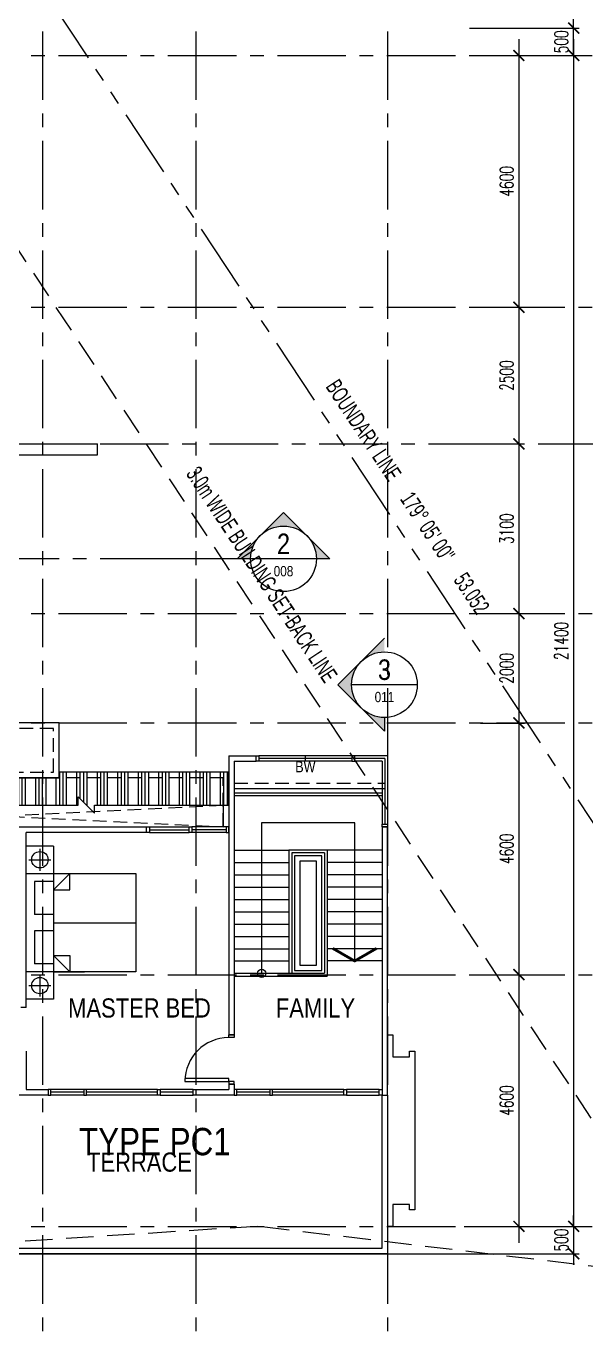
# Model space of a CAD drawing. Extents: x -202 to 81900, y 0 to 57000.
# Drawn here: x 57200 to 67422, y 20761 to 44696 of the extents above; entities that cross this region are included whole.
import ezdxf
from ezdxf.enums import TextEntityAlignment as Align

# ---------------------------------------------------------------- set-up
doc = ezdxf.new("R2010")
doc.units = 0
doc.header["$LTSCALE"] = 1000
doc.header["$MEASUREMENT"] = 0
for name, pattern in [('CENTER', [2, 1.25, -0.25, 0.25, -0.25]), ('DASHED', [0.75, 0.5, -0.25]), ('HIDDEN', [0.375, 0.25, -0.125]), ('PHANTOM', [2.5, 1.25, -0.25, 0.25, -0.25, 0.25, -0.25])]:
    doc.linetypes.add(name, pattern=pattern)
doc.layers.get('0').update_dxf_attribs({"linetype": 'CONTINUOUS'})
doc.layers.get('DEFPOINTS').update_dxf_attribs({"color": 8, "linetype": 'CONTINUOUS'})
for name, color, linetype in [('A-_ANOT----_D-', 7, 'CONTINUOUS'), ('A-_ANOT----_T-', 7, 'CONTINUOUS'), ('A-_ANOTGRID_E-', 8, 'CENTER'), ('A-_ANOTSYBL_E-', 7, 'CONTINUOUS'), ('A-_DOOR----_E-', 7, 'CONTINUOUS'), ('A-_FURT----_E-', 4, 'CONTINUOUS'), ('A-_ROOF----_E-', 5, 'CONTINUOUS'), ('A-_ROOF----_H-', 8, 'CONTINUOUS'), ('A-_SANIFIXR_E-', 7, 'CONTINUOUS'), ('A-_SITEBNRY_E-', 1, 'PHANTOM'), ('A-_SITESTBK_E-', 1, 'DASHED'), ('A-_SPAC----_E-', 7, 'CONTINUOUS'), ('A-_STRC----_E-', 7, 'CONTINUOUS'), ('A-_WALL----_E-', 1, 'CONTINUOUS'), ('A-_WALLPARP_E-', 7, 'CONTINUOUS'), ('A-_WIND----_E-', 7, 'CONTINUOUS')]:
    doc.layers.add(name, color=color, linetype=linetype)
doc.styles.add('ARIAL-NARROW', font='ARIALN.TTF')
doc.styles.add('ROMANS', font='romans.shx', dxfattribs={"width": 0.65, "height": 250})
doc.dimstyles.new('DIM100', dxfattribs={"dimscale": 100, "dimtxt": 2, "dimasz": 2, "dimexe": 1, "dimexo": 3, "dimgap": 1, "dimtad": 1, "dimdec": 1, "dimzin": 15, "dimtxsty": 'ROMANS', "dimcen": 1, "dimdle": 3, "dimclrd": 8, "dimclre": 8, "dimclrt": 7, "dimazin": 3, "dimtfac": 1, "dimtdec": 1, "dimtix": 1, "dimtmove": 0, "dimatfit": 3, "dimtolj": 1, "dimtzin": 15})

# ---------------------------------------------------------------- blocks, each defined once
blk = doc.blocks.new('SYMBOL_ELEVLEFT')
at = {"layer": 'A-_ANOTSYBL_E-'}
h = blk.add_hatch(color=256, dxfattribs=at)
h.paths.add_polyline_path([(0, 8.49), (0, 6, 0.198912), (-4.24, 4.24)])
h.paths.add_polyline_path([(-4.24, -4.24, 0.198912), (0, -6), (0, -8.49)])
blk.add_hatch(color=256, dxfattribs=at).paths.add_polyline_path([(-4.24, -4.24, -0.198912), (-6, 0, -0.198912), (-4.24, 4.24), (-8.49, 0)])
for p, q in [((0, 8.49), (-8.49, 0)), ((-8.49, 0), (0, -8.49)), ((6, 0), (-6, 0)), ((0, -6), (0, -8.49))]:
    blk.add_line(p, q, dxfattribs=at)
blk.add_circle((0, 0), 6, dxfattribs=at)
blk = doc.blocks.new('_ARCHTICK')
at = {"color": 0, "linetype": 'BYBLOCK', "const_width": 0.15}
blk.add_lwpolyline([(-0.5, -0.5), (0.5, 0.5)], dxfattribs=at)
blk = doc.blocks.new('*D1')
at = {"layer": 'A-_ANOT----_D-', "color": 8}
for p, q in [((65200, 22761), (67300, 22761)), ((67200, 22761), (67200, 22961)), ((67200, 22761), (67200, 22261)), ((61500, 22261), (67300, 22261)), ((67200, 22261), (67200, 22061))]:
    blk.add_line(p, q, dxfattribs=at)
at = {"layer": 'DEFPOINTS', "color": 0}
for p in [(64900, 22761), (61200, 22261), (67200, 22261)]:
    blk.add_point(p, dxfattribs=at)
at = {"layer": 'A-_ANOT----_D-', "color": 8, "xscale": 200, "yscale": 200, "zscale": 200}
for p, rotation in [((67200, 22761), 270), ((67200, 22261), 90)]:
    blk.add_blockref('_ARCHTICK', p, dxfattribs=dict(at, rotation=rotation))
at = {"layer": 'A-_ANOT----_D-', "color": 7, "insert": (66975, 22511), "char_height": 250, "attachment_point": 5, "rotation": 90, "style": 'ROMANS'}
blk.add_mtext('\\A1;500', dxfattribs=at)
blk = doc.blocks.new('*D15')
at = {"layer": 'A-_ANOT----_D-', "color": 8}
for p, q in [((66200, 44461), (66200, 39261)), ((65300, 44161), (66300, 44161)), ((65500, 39561), (66300, 39561))]:
    blk.add_line(p, q, dxfattribs=at)
at = {"layer": 'DEFPOINTS', "color": 0}
for p in [(65000, 44161), (65200, 39561), (66200, 39561)]:
    blk.add_point(p, dxfattribs=at)
at = {"layer": 'A-_ANOT----_D-', "color": 8, "xscale": 200, "yscale": 200, "zscale": 200}
for p, rotation in [((66200, 44161), 90), ((66200, 39561), 270)]:
    blk.add_blockref('_ARCHTICK', p, dxfattribs=dict(at, rotation=rotation))
at = {"layer": 'A-_ANOT----_D-', "color": 7, "insert": (65975, 41861), "char_height": 250, "attachment_point": 5, "rotation": 90, "style": 'ROMANS'}
blk.add_mtext('\\A1;4600', dxfattribs=at)
blk = doc.blocks.new('*D16')
at = {"layer": 'A-_ANOT----_D-', "color": 8}
for p, q in [((66200, 39861), (66200, 36761)), ((65500, 39561), (66300, 39561)), ((65500, 37061), (66300, 37061))]:
    blk.add_line(p, q, dxfattribs=at)
at = {"layer": 'DEFPOINTS', "color": 0}
for p in [(65200, 39561), (65200, 37061), (66200, 37061)]:
    blk.add_point(p, dxfattribs=at)
at = {"layer": 'A-_ANOT----_D-', "color": 8, "xscale": 200, "yscale": 200, "zscale": 200}
for p, rotation in [((66200, 39561), 90), ((66200, 37061), 270)]:
    blk.add_blockref('_ARCHTICK', p, dxfattribs=dict(at, rotation=rotation))
at = {"layer": 'A-_ANOT----_D-', "color": 7, "insert": (65975, 38311), "char_height": 250, "attachment_point": 5, "rotation": 90, "style": 'ROMANS'}
blk.add_mtext('\\A1;2500', dxfattribs=at)
blk = doc.blocks.new('*D17')
at = {"layer": 'A-_ANOT----_D-', "color": 8}
for p, q in [((66200, 37361), (66200, 33661)), ((65500, 37061), (66300, 37061)), ((65500, 33961), (66300, 33961))]:
    blk.add_line(p, q, dxfattribs=at)
at = {"layer": 'DEFPOINTS', "color": 0}
for p in [(65200, 37061), (65200, 33961), (66200, 33961)]:
    blk.add_point(p, dxfattribs=at)
at = {"layer": 'A-_ANOT----_D-', "color": 8, "xscale": 200, "yscale": 200, "zscale": 200}
for p, rotation in [((66200, 37061), 90), ((66200, 33961), 270)]:
    blk.add_blockref('_ARCHTICK', p, dxfattribs=dict(at, rotation=rotation))
at = {"layer": 'A-_ANOT----_D-', "color": 7, "insert": (65975, 35511), "char_height": 250, "attachment_point": 5, "rotation": 90, "style": 'ROMANS'}
blk.add_mtext('\\A1;3100', dxfattribs=at)
blk = doc.blocks.new('*D18')
at = {"layer": 'A-_ANOT----_D-', "color": 8}
for p, q in [((66200, 34261), (66200, 31661)), ((65500, 33961), (66300, 33961)), ((65500, 31961), (66300, 31961))]:
    blk.add_line(p, q, dxfattribs=at)
at = {"layer": 'DEFPOINTS', "color": 0}
for p in [(65200, 33961), (65200, 31961), (66200, 31961)]:
    blk.add_point(p, dxfattribs=at)
at = {"layer": 'A-_ANOT----_D-', "color": 8, "xscale": 200, "yscale": 200, "zscale": 200}
for p, rotation in [((66200, 33961), 90), ((66200, 31961), 270)]:
    blk.add_blockref('_ARCHTICK', p, dxfattribs=dict(at, rotation=rotation))
at = {"layer": 'A-_ANOT----_D-', "color": 7, "insert": (65975, 32961), "char_height": 250, "attachment_point": 5, "rotation": 90, "style": 'ROMANS'}
blk.add_mtext('\\A1;2000', dxfattribs=at)
blk = doc.blocks.new('*D19')
at = {"layer": 'A-_ANOT----_D-', "color": 8}
for p, q in [((66200, 32261), (66200, 27061)), ((65500, 31961), (66300, 31961)), ((65300, 27361), (66300, 27361))]:
    blk.add_line(p, q, dxfattribs=at)
at = {"layer": 'DEFPOINTS', "color": 0}
for p in [(65200, 31961), (65000, 27361), (66200, 27361)]:
    blk.add_point(p, dxfattribs=at)
at = {"layer": 'A-_ANOT----_D-', "color": 8, "xscale": 200, "yscale": 200, "zscale": 200}
for p, rotation in [((66200, 31961), 90), ((66200, 27361), 270)]:
    blk.add_blockref('_ARCHTICK', p, dxfattribs=dict(at, rotation=rotation))
at = {"layer": 'A-_ANOT----_D-', "color": 7, "insert": (65975, 29661), "char_height": 250, "attachment_point": 5, "rotation": 90, "style": 'ROMANS'}
blk.add_mtext('\\A1;4600', dxfattribs=at)
blk = doc.blocks.new('*D20')
at = {"layer": 'A-_ANOT----_D-', "color": 8}
for p, q in [((66200, 27661), (66200, 22461)), ((65300, 27361), (66300, 27361)), ((65300, 22761), (66300, 22761))]:
    blk.add_line(p, q, dxfattribs=at)
at = {"layer": 'DEFPOINTS', "color": 0}
for p in [(65000, 27361), (65000, 22761), (66200, 22761)]:
    blk.add_point(p, dxfattribs=at)
at = {"layer": 'A-_ANOT----_D-', "color": 8, "xscale": 200, "yscale": 200, "zscale": 200}
for p, rotation in [((66200, 27361), 90), ((66200, 22761), 270)]:
    blk.add_blockref('_ARCHTICK', p, dxfattribs=dict(at, rotation=rotation))
at = {"layer": 'A-_ANOT----_D-', "color": 7, "insert": (65975, 25061), "char_height": 250, "attachment_point": 5, "rotation": 90, "style": 'ROMANS'}
blk.add_mtext('\\A1;4600', dxfattribs=at)
blk = doc.blocks.new('*D21')
at = {"layer": 'A-_ANOT----_D-', "color": 8}
for p, q in [((67200, 44461), (67200, 22461)), ((65300, 44161), (67300, 44161)), ((65300, 22761), (67300, 22761))]:
    blk.add_line(p, q, dxfattribs=at)
at = {"layer": 'DEFPOINTS', "color": 0}
for p in [(65000, 44161), (65000, 22761), (67200, 22761)]:
    blk.add_point(p, dxfattribs=at)
at = {"layer": 'A-_ANOT----_D-', "color": 8, "xscale": 200, "yscale": 200, "zscale": 200}
for p, rotation in [((67200, 44161), 90), ((67200, 22761), 270)]:
    blk.add_blockref('_ARCHTICK', p, dxfattribs=dict(at, rotation=rotation))
at = {"layer": 'A-_ANOT----_D-', "color": 7, "insert": (66975, 33461), "char_height": 250, "attachment_point": 5, "rotation": 90, "style": 'ROMANS'}
blk.add_mtext('\\A1;21400', dxfattribs=at)
blk = doc.blocks.new('*D22')
at = {"layer": 'A-_ANOT----_D-', "color": 8}
for p, q in [((67200, 44661), (67200, 44861)), ((65300, 44661), (67300, 44661)), ((67200, 44161), (67200, 44661)), ((65300, 44161), (67300, 44161)), ((67200, 44161), (67200, 43961))]:
    blk.add_line(p, q, dxfattribs=at)
at = {"layer": 'DEFPOINTS', "color": 0}
for p in [(65000, 44661), (67200, 44661), (65000, 44161)]:
    blk.add_point(p, dxfattribs=at)
at = {"layer": 'A-_ANOT----_D-', "color": 8, "xscale": 200, "yscale": 200, "zscale": 200}
for p, rotation in [((67200, 44661), 270), ((67200, 44161), 90)]:
    blk.add_blockref('_ARCHTICK', p, dxfattribs=dict(at, rotation=rotation))
at = {"layer": 'A-_ANOT----_D-', "color": 7, "insert": (66975, 44411), "char_height": 250, "attachment_point": 5, "rotation": 90, "style": 'ROMANS'}
blk.add_mtext('\\A1;500', dxfattribs=at)
blk = doc.blocks.new('DR900')
at = {"layer": 'A-_DOOR----_E-'}
for points in [[(50, 100), (100, 100), (100, 900), (50, 900)], [(0, 0), (50, 0), (50, 100), (0, 100)], [(900, 0), (850, 0), (850, 100), (900, 100)]]:
    blk.add_lwpolyline(points, close=True, dxfattribs=at)
blk.add_arc((50, 100), 800, 0, 90, dxfattribs=at)
blk = doc.blocks.new('SYMBOL_SECTIONFRONT2')
at = {"layer": 'A-_ANOTSYBL_E-'}
blk.add_hatch(color=256, dxfattribs=at).paths.add_polyline_path([(4.24, 4.24), (0, 8.49), (-4.24, 4.24, -0.414214)])
h = blk.add_hatch(color=256, dxfattribs=at)
h.paths.add_polyline_path([(8.49, 0), (4.24, 4.24, -0.198912), (6, 0)])
h.paths.add_polyline_path([(-6, 0, -0.198912), (-4.24, 4.24), (-8.49, 0)])
for p, q in [((0, 8.49), (-8.49, 0)), ((8.49, 0), (0, 8.49)), ((-6, 0), (-21, 0)), ((8.49, 0), (-8.49, 0))]:
    blk.add_line(p, q, dxfattribs=at)
blk.add_circle((0, 0), 6, dxfattribs=at)

msp = doc.modelspace()

# ---------------------------------------------------------------- hatches: boundary and pattern name
at = {"layer": 'A-_ROOF----_H-'}
h = msp.add_hatch(dxfattribs=at)
h.set_pattern_fill('ANSI34', color=256, scale=500, angle=45, style=0)
h.paths.add_polyline_path([(19899.97, 43761.38), (19899.97, 42661.38), (16499.97, 42661.38), (16499.97, 40761.39), (16599.97, 40761.39), (16599.97, 41561.38), (19499.97, 41561.38), (19499.97, 39661.37), (19999.97, 39661.37), (19999.97, 41561.38), (22899.97, 41561.38), (22899.97, 42161.38), (27249.97, 42161.38), (27249.97, 42011.38), (27549.97, 42311.38), (27549.97, 42161.38), (29199.97, 42161.38), (29199.97, 44261.38), (25499.97, 44261.38), (25499.97, 43761.38)])
h.paths.add_polyline_path([(35699.97, 43161.38), (35699.97, 43661.38), (38599.97, 43661.38), (38599.97, 43161.38), (39099.97, 43161.38), (39099.97, 43661.38), (41899.97, 43661.38), (41899.97, 44761.38), (33099.97, 44761.38), (33099.97, 45261.38), (29399.97, 45261.38), (29399.97, 43161.38), (31049.97, 43161.38), (31049.97, 43311.38), (31349.97, 43011.38), (31349.97, 43161.38)])
h.paths.add_polyline_path([(48299.97, 43161.38), (52649.97, 43161.38), (52649.97, 43011.38), (52949.97, 43311.38), (52949.97, 43161.38), (54799.97, 43161.38), (54799.97, 45261.38), (50899.97, 45261.38), (50899.97, 44761.38), (42099.97, 44761.38), (42099.97, 43661.38), (44899.97, 43661.38), (44899.97, 43161.38), (45399.97, 43161.38), (45399.97, 43661.38), (48299.97, 43661.38)])
h.paths.add_polyline_path([(56799.96, 32061.38), (52599.97, 32061.38), (52599.97, 30461.38), (58149.97, 30461.38), (58149.97, 30611.38), (58449.97, 30311.38), (58449.97, 30461.38), (60899.97, 30461.38), (60899.97, 31061.38), (57799.97, 31061.38), (57799.97, 30961.37), (56799.96, 30961.35)])
h.paths.add_polyline_path([(47599.97, 23261.38), (47599.97, 21261.38), (54599.97, 21261.38), (54599.97, 23261.38), (51249.97, 23261.38), (51249.97, 23411.38), (50949.97, 23111.38), (50949.97, 23261.38)])
h.paths.add_polyline_path([(32099.97, 23261.38), (28749.97, 23261.38), (28749.97, 23111.38), (28449.97, 23411.38), (28449.97, 23261.38), (25099.97, 23261.38), (25099.97, 21261.38), (32099.97, 21261.38)])

# ---------------------------------------------------------------- linework, layer by layer
at = {"layer": 'A-_ANOTGRID_E-'}
for p, q in [((57499.97, 54598.55), (57499.97, 20761.37)), ((60299.97, 54598.55), (60299.97, 20761.37)), ((63799.97, 54598.55), (63799.97, 20761.37)), ((5790, 44161.38), (68200, 44161.38)), ((5790, 39561.37), (68200, 39561.37)), ((4550, 37061.37), (68200, 37061.37)), ((5790, 33961.37), (68200, 33961.37)), ((5790, 31961.37), (68200, 31961.37)), ((5790, 27361.37), (68200, 27361.37)), ((5790, 22761.37), (68200, 22761.37))]:
    msp.add_line(p, q, dxfattribs=at)
at = {"layer": 'A-_ANOTSYBL_E-', "linetype": 'CENTER'}
msp.add_lwpolyline([(59800.01, 34961.37), (16600, 34961.37), (16600, 38255.03), (4350, 38255.03)], dxfattribs=at)
at = {"layer": 'A-_DOOR----_E-'}
for p, q in [((60799.97, 30461.38), (60799.97, 30061.38)), ((60899.97, 30461.38), (60899.97, 30061.38))]:
    msp.add_line(p, q, dxfattribs=at)
at = {"layer": 'A-_FURT----_E-'}
for p, q in [((57699.94, 29711.38), (57199.94, 29711.38)), ((57699.94, 29711.38), (57699.94, 27411.38)), ((57349.94, 29061.38), (57349.94, 28461.38)), ((57699.94, 29061.38), (57349.94, 29061.38)), ((57699.94, 28461.38), (57349.94, 28461.38)), ((57699.94, 28161.38), (57349.94, 28161.38)), ((57349.94, 28161.38), (57349.94, 27561.38)), ((57699.94, 27561.38), (57349.94, 27561.38)), ((57699.94, 27411.38), (57699.94, 26911.38)), ((57699.94, 27411.37), (58266.7, 27411.37)), ((57699.94, 26911.38), (57199.94, 26911.38))]:
    msp.add_line(p, q, dxfattribs=at)
at = {"layer": 'A-_FURT----_E-', "color": 8}
for p, q in [((57249.94, 29461.38), (57649.94, 29461.38)), ((57449.94, 29661.38), (57449.94, 29261.38)), ((57449.94, 27361.38), (57449.94, 26961.38)), ((57249.94, 27161.38), (57649.94, 27161.38))]:
    msp.add_line(p, q, dxfattribs=at)
at = {"layer": 'A-_FURT----_E-'}
msp.add_lwpolyline([(59199.94, 27411.38), (57199.94, 27411.38), (57199.94, 29211.38), (59199.94, 29211.38)], close=True, dxfattribs=at)
for points in [[(57999.94, 29211.38), (57699.94, 28911.38), (57999.94, 28911.38), (57999.94, 29211.38)], [(57699.94, 28311.38), (59199.94, 28311.38)], [(57999.94, 27411.38), (57699.94, 27711.38), (57999.94, 27711.38), (57999.94, 27411.38)]]:
    msp.add_lwpolyline(points, dxfattribs=at)
for centre in [(57449.94, 29461.38), (57449.94, 27161.38)]:
    msp.add_circle(centre, 150, dxfattribs=at)
at = {"layer": 'A-_ROOF----_E-'}
msp.add_lwpolyline([(56799.96, 32061.38), (52599.97, 32061.38), (52599.97, 30461.38), (58149.97, 30461.38), (58149.97, 30611.38), (58449.97, 30311.38), (58449.97, 30461.38), (60899.97, 30461.38), (60899.97, 31061.38), (57799.97, 31061.38), (57799.97, 30961.37), (56799.96, 30961.35), (56799.96, 32061.38)], dxfattribs=at)
at = {"layer": 'A-_ROOF----_H-'}
msp.add_line((41199.97, 22261.38), (63799.97, 22261.38), dxfattribs=at)
at = {"layer": 'A-_SANIFIXR_E-'}
msp.add_line((60899.97, 31061.38), (57799.97, 31061.38), dxfattribs=at)
at = {"layer": 'A-_SITEBNRY_E-'}
msp.add_lwpolyline([(6162.39, 29326.98), (-107.02, 40210.29), (50759.07, 55598.55), (69500, 27179.74)], dxfattribs=at)
at = {"layer": 'A-_SITESTBK_E-'}
msp.add_lwpolyline([(47429.4, 21865.01), (18599.97, 22761.37), (8801.43, 39771.04), (49486.31, 52079.23), (69451.7, 21803.63), (61424.43, 22761.37), (47429.4, 21865.01)], close=True, dxfattribs=at)
at = {"layer": 'A-_STRC----_E-'}
for p, q in [((60999.97, 30686.37), (63699.97, 30686.37)), ((60999.97, 30636.37), (63699.97, 30636.37)), ((60999.97, 29636.37), (61999.97, 29636.37)), ((61999.97, 29636.37), (61999.97, 27386.37)), ((62699.97, 29636.37), (61999.97, 29636.37)), ((62049.97, 29586.37), (62049.97, 27386.37)), ((62649.97, 29586.37), (62049.97, 29586.37)), ((62649.97, 29586.37), (62649.97, 27386.37)), ((62699.97, 29636.37), (62699.97, 27336.37)), ((63699.97, 29636.37), (62699.97, 29636.37)), ((60999.97, 29411.37), (61999.97, 29411.37)), ((63699.97, 29411.37), (62699.97, 29411.37)), ((60999.97, 29186.37), (61999.97, 29186.37)), ((60999.97, 28961.37), (61999.97, 28961.37)), ((63699.97, 29186.37), (62699.97, 29186.37)), ((63699.97, 28961.37), (62699.97, 28961.37)), ((60999.97, 28736.37), (61999.97, 28736.37)), ((63699.97, 28736.37), (62699.97, 28736.37)), ((60999.97, 28511.37), (61999.97, 28511.37)), ((63699.97, 28511.37), (62699.97, 28511.37)), ((60999.97, 28286.37), (61999.97, 28286.37)), ((63699.97, 28286.37), (62699.97, 28286.37)), ((60999.97, 28061.37), (61999.97, 28061.37)), ((63699.97, 28061.37), (62699.97, 28061.37)), ((60999.97, 27836.37), (61999.97, 27836.37)), ((63699.97, 27836.37), (62699.97, 27836.37)), ((60999.97, 27611.37), (61999.97, 27611.37)), ((63699.97, 27611.37), (62699.97, 27611.37)), ((60999.97, 27386.37), (62649.97, 27386.37)), ((60999.97, 27336.37), (62699.97, 27336.37))]:
    msp.add_line(p, q, dxfattribs=at)
at = {"layer": 'A-_STRC----_E-', "color": 8}
msp.add_lwpolyline([(63199.97, 27611.37), (63199.97, 30136.39), (61499.97, 30136.39), (61499.97, 27386.37)], dxfattribs=at)
at = {"layer": 'A-_STRC----_E-', "const_width": 50}
msp.add_lwpolyline([(62799.97, 27842.29), (63199.97, 27611.35), (63599.97, 27842.29)], dxfattribs=at)
at = {"layer": 'A-_STRC----_E-'}
msp.add_circle((61499.97, 27386.37), 75, dxfattribs=at)
at = {"layer": 'A-_WALL----_E-'}
for p, q in [((54599.97, 37061.39), (58499.97, 37061.39)), ((54699.97, 36861.39), (58499.97, 36861.39)), ((58499.97, 36861.39), (58499.97, 37061.39)), ((57799.97, 30961.37), (57799.97, 31861.38)), ((60899.97, 31361.38), (60899.97, 26261.41)), ((60899.97, 31361.38), (61399.97, 31361.38)), ((60999.97, 31261.38), (60999.97, 26261.41)), ((60999.97, 31261.38), (61399.97, 31261.38)), ((60999.97, 30761.38), (63749.97, 30761.38)), ((61399.97, 30761.38), (63199.97, 30761.38)), ((52799.97, 30061.38), (59399.97, 30061.38)), ((59399.97, 29961.38), (57199.94, 29961.38)), ((57199.94, 26761.39), (57199.94, 29961.38)), ((59399.97, 29961.38), (59399.97, 30061.38)), ((63699.97, 30061.38), (63799.97, 30061.38)), ((62599.97, 29536.39), (62099.97, 29536.39)), ((62499.97, 29436.39), (62199.97, 29436.39)), ((60899.97, 29061.38), (60899.97, 27461.38)), ((57199.94, 26761.39), (57099.94, 26761.39)), ((60899.97, 26261.41), (60999.97, 26261.41)), ((60999.97, 26261.41), (60899.97, 26261.41)), ((57199.94, 25961.39), (57199.94, 25261.39)), ((57599.97, 25161.37), (54799.97, 25161.37)), ((57199.94, 25261.39), (57599.97, 25261.39)), ((57599.97, 25261.39), (57599.97, 25161.37)), ((60299.97, 25261.41), (60899.97, 25261.41)), ((60299.97, 25261.41), (60299.97, 25161.37)), ((60999.97, 25161.37), (60299.97, 25161.37)), ((60899.97, 25361.41), (60999.97, 25361.41)), ((60899.97, 25361.41), (60899.97, 25261.41)), ((60999.97, 25361.41), (60899.97, 25361.41)), ((60999.97, 25361.41), (60999.97, 25161.37))]:
    msp.add_line(p, q, dxfattribs=at)
at = {"layer": 'A-_WALL----_E-', "color": 8, "linetype": 'HIDDEN'}
for p, q in [((60799.97, 30961.38), (57799.97, 30961.38)), ((60799.97, 30061.38), (60799.97, 30961.38)), ((60999.97, 30861.38), (63749.97, 30861.38)), ((52799.97, 30461.38), (60799.97, 30061.38)), ((60799.97, 30456.12), (52799.97, 30061.38))]:
    msp.add_line(p, q, dxfattribs=at)
at = {"layer": 'A-_WALL----_E-'}
for points in [[(57799.97, 31961.36), (56799.96, 31961.36), (56799.96, 30961.35), (57799.97, 30961.35)], [(63799.97, 30061.37), (63699.97, 30061.37), (63699.97, 25161.38), (63799.97, 25161.38)], [(62599.97, 29536.37), (62099.97, 29536.37), (62099.97, 27436.37), (62599.97, 27436.37)], [(62499.97, 29436.37), (62199.97, 29436.37), (62199.97, 27536.37), (62499.97, 27536.37)]]:
    msp.add_lwpolyline(points, close=True, dxfattribs=at)
at = {"layer": 'A-_WALL----_E-', "color": 8, "linetype": 'HIDDEN'}
msp.add_lwpolyline([(57699.97, 31861.36), (56899.96, 31861.36), (56899.96, 31061.35), (57699.97, 31061.35)], close=True, dxfattribs=at)
at = {"layer": 'A-_WALLPARP_E-'}
msp.add_lwpolyline([(63799.97, 26261.38), (63899.97, 26261.38), (63899.97, 25861.38), (64199.97, 25861.38), (64199.97, 25961.37), (64299.97, 25961.37), (64299.97, 23061.37), (64199.97, 23061.37), (64199.97, 23161.36), (63899.97, 23161.36), (63899.97, 22761.37), (63799.97, 22761.37)], dxfattribs=at)
at = {"layer": 'A-_WIND----_E-'}
for p, q in [((63149.97, 31361.38), (61449.97, 31361.38)), ((62299.97, 31261.38), (62299.97, 31361.38)), ((63799.97, 31361.38), (63199.97, 31361.38)), ((63799.97, 31361.38), (63799.97, 30111.38)), ((63149.97, 31311.38), (61449.97, 31311.38)), ((63149.97, 31261.38), (61449.97, 31261.38)), ((63749.97, 31311.38), (63199.97, 31311.38)), ((63699.97, 31261.38), (63199.97, 31261.38)), ((63699.97, 31261.38), (63699.97, 30111.38)), ((63749.97, 31311.38), (63749.97, 30111.38)), ((59449.97, 30061.38), (60174.97, 30061.38)), ((59449.97, 30011.38), (60174.97, 30011.38)), ((59449.97, 29961.38), (60174.97, 29961.38)), ((60849.97, 30061.38), (60224.97, 30061.38)), ((60849.97, 30011.38), (60224.97, 30011.38)), ((60849.97, 29961.38), (60224.97, 29961.38)), ((58249.97, 25261.39), (57649.97, 25261.39)), ((58249.97, 25211.39), (57649.97, 25211.39)), ((58249.97, 25161.39), (57649.97, 25161.39)), ((59599.97, 25261.38), (58299.97, 25261.39)), ((59599.97, 25211.38), (58299.97, 25211.39)), ((59599.97, 25161.38), (58299.97, 25161.39)), ((60249.97, 25261.39), (59649.97, 25261.39)), ((60249.97, 25211.39), (59649.97, 25211.39)), ((59649.97, 25161.39), (60249.97, 25161.39)), ((61649.97, 25261.37), (61049.97, 25261.37)), ((61649.97, 25211.37), (61049.97, 25211.37)), ((61649.97, 25161.37), (61049.97, 25161.37)), ((62999.97, 25261.37), (61699.97, 25261.37)), ((62999.97, 25211.37), (61699.97, 25211.37)), ((62999.97, 25161.37), (61699.97, 25161.37)), ((63649.97, 25261.37), (63049.97, 25261.37)), ((63649.97, 25211.37), (63049.97, 25211.37)), ((63049.97, 25161.37), (63649.97, 25161.37)), ((63699.97, 22361.38), (63699.97, 25161.38)), ((63799.97, 25161.38), (63799.97, 22261.38)), ((54799.97, 22361.38), (63699.97, 22361.38)), ((63799.97, 22261.38), (54799.97, 22261.38))]:
    msp.add_line(p, q, dxfattribs=at)
for points in [[(61449.97, 31261.38), (61399.97, 31261.38), (61399.97, 31361.38), (61449.97, 31361.38)], [(63149.97, 31261.38), (63199.97, 31261.38), (63199.97, 31361.38), (63149.97, 31361.38)], [(59449.97, 29961.38), (59399.97, 29961.38), (59399.97, 30061.38), (59449.97, 30061.38)], [(60224.97, 29961.38), (60174.97, 29961.38), (60174.97, 30061.38), (60224.97, 30061.38)], [(60849.97, 29961.38), (60899.97, 29961.38), (60899.97, 30061.38), (60849.97, 30061.38)], [(63699.97, 30061.38), (63699.97, 30111.38), (63799.97, 30111.38), (63799.97, 30061.38)], [(57649.97, 25261.39), (57599.97, 25261.39), (57599.97, 25161.39), (57649.97, 25161.39)], [(58299.97, 25261.39), (58249.97, 25261.39), (58249.97, 25161.39), (58299.97, 25161.39)], [(59599.97, 25261.39), (59649.97, 25261.39), (59649.97, 25161.39), (59599.97, 25161.39)], [(60249.97, 25261.39), (60299.97, 25261.39), (60299.97, 25161.39), (60249.97, 25161.39)], [(61049.97, 25261.37), (60999.97, 25261.37), (60999.97, 25161.37), (61049.97, 25161.37)], [(61699.97, 25261.37), (61649.97, 25261.37), (61649.97, 25161.37), (61699.97, 25161.37)], [(62999.97, 25261.37), (63049.97, 25261.37), (63049.97, 25161.37), (62999.97, 25161.37)], [(63649.97, 25261.38), (63699.97, 25261.38), (63699.97, 25161.38), (63649.97, 25161.38)]]:
    msp.add_lwpolyline(points, close=True, dxfattribs=at)

# ---------------------------------------------------------------- block references
at = {"layer": 'A-_ANOTSYBL_E-'}
ref = msp.add_blockref('SYMBOL_SECTIONFRONT2', (61900.01, 34961.37), dxfattribs=dict(at, xscale=100, yscale=100, zscale=100))
ref.add_attrib('-REFNO-', '008', dxfattribs={"height": 187.5, "style": 'ARIAL-NARROW'}).set_placement((61900.01, 34829.84), align=Align.TOP_CENTER)
ref.add_attrib('-NO-', '2', dxfattribs={"height": 375, "style": 'ARIAL-NARROW'}).set_placement((61900.01, 35235.39), align=Align.MIDDLE_CENTER)
ref = msp.add_blockref('SYMBOL_ELEVLEFT', (63744.31, 32661.37), dxfattribs=dict(at, xscale=100, yscale=100, zscale=100))
ref.add_attrib('-NO-', '3', dxfattribs={"height": 375, "style": 'ARIAL-NARROW'}).set_placement((63744.31, 32935.39), align=Align.MIDDLE_CENTER)
ref.add_attrib('-REFNO-', '011', dxfattribs={"height": 187.5, "style": 'ARIAL-NARROW'}).set_placement((63744.31, 32529.84), align=Align.TOP_CENTER)
at = {"layer": 'A-_DOOR----_E-', "rotation": 90}
msp.add_blockref('DR900', (60999.97, 25361.41), dxfattribs=at)

# ---------------------------------------------------------------- texts
at = {"layer": 'A-_ANOT----_T-', "style": 'ARIAL-NARROW'}
msp.add_text('TYPE PC1', height=500, dxfattribs=at).set_placement((58165.58, 24061.38))
at = {"layer": 'A-_SITEBNRY_E-', "style": 'ARIAL-NARROW', "width": 0.75}
msp.add_text('BOUNDARY LINE     179%%d 05\' 00"     53.052', height=300, rotation=303.484706, dxfattribs=at).set_placement((64045.24, 36013.32), align=Align.CENTER)
at = {"layer": 'A-_SITESTBK_E-', "style": 'ARIAL-NARROW', "width": 0.75}
msp.add_text('3.0m WIDE BUILDING SET-BACK LINE', height=300, rotation=303.484706, dxfattribs=at).set_placement((61381.18, 34592.54), align=Align.CENTER)
at = {"layer": 'A-_SPAC----_E-', "style": 'ARIAL-NARROW'}
for s, height, p in [('BW', 200, (62299.97, 31061.38)), ('MASTER BED', 350, (59269.14, 26577.71)), ('FAMILY', 350, (62484.13, 26577.71)), ('TERRACE', 350, (59269.14, 23761.38))]:
    msp.add_text(s, height=height, dxfattribs=at).set_placement(p, align=Align.CENTER)

# ---------------------------------------------------------------- dimensions: what is measured, and where the dimension line sits
at = {"layer": 'A-_ANOT----_D-'}
for base, p1, p2, picture, middle in [((67200, 44661.38), (65000, 44161.38), (65000, 44661.38), '*D22', (66975, 44411.38)), ((66200, 39561.37), (65000, 44161.38), (65200, 39561.37), '*D15', (65975, 41861.38)), ((67200, 22761.37), (65000, 44161.38), (65000, 22761.37), '*D21', (66975, 33461.38)), ((66200, 37061.37), (65200, 39561.37), (65200, 37061.37), '*D16', (65975, 38311.37)), ((66200, 33961.37), (65200, 37061.37), (65200, 33961.37), '*D17', (65975, 35511.37)), ((66200, 31961.37), (65200, 33961.37), (65200, 31961.37), '*D18', (65975, 32961.37)), ((66200, 27361.37), (65200, 31961.37), (65000, 27361.37), '*D19', (65975, 29661.37)), ((66200, 22761.37), (65000, 27361.37), (65000.01, 22761.37), '*D20', (65975, 25061.37)), ((67200, 22261.37), (64900, 22761.37), (61200, 22261.37), '*D1', (66975, 22511.37))]:
    dim = msp.add_linear_dim(base=base, p1=p1, p2=p2, angle=90, dimstyle='DIM100', dxfattribs=at)
    dim.commit()
    dim.dimension.update_dxf_attribs({"geometry": picture, "text_midpoint": middle})

doc.saveas('drawing.dxf')
